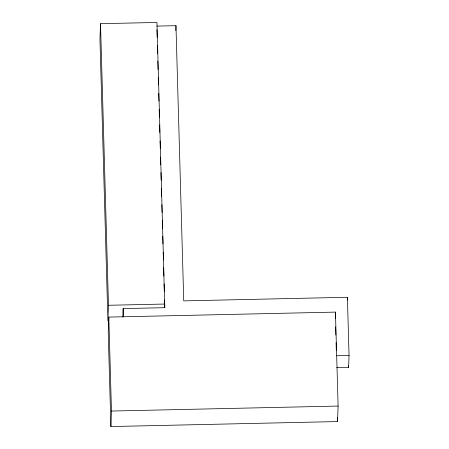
<?xml version="1.0" encoding="UTF-8"?>
<svg xmlns="http://www.w3.org/2000/svg" width="449" height="449" viewBox="0 0 449 449"><rect width="100%" height="100%" fill="white"/><g stroke="black" fill="none" stroke-linecap="round" stroke-linejoin="round"><path stroke-width="0.67" d="M100.52 23.69L99.953 39.198L107.906 320.782L108.473 305.281L100.52 23.69L156.959 22.45L164.777 307.683L123.149 308.603L122.841 316.972M108.81 317.089L108.237 332.597L110.892 426.55L337.536 421.566L338.103 406.059L335.448 312.106L108.81 317.089L111.459 411.048L110.892 426.55M175.789 30.56L175.969 25.677L156.824 26.098M335.448 312.106L335.392 318.509M347.301 300.067L347.408 297.277L183.742 300.881L175.969 25.677M336.711 367.585L348.615 367.327L349.047 355.468L347.408 297.277M108.473 305.281L164.912 304.035M336.441 355.748L349.047 355.468M111.459 411.048L338.103 406.059M348.576 365.924L348.615 367.327M335.627 326.788L335.858 335.061M336.071 342.643L336.29 350.231M337.412 417.362L337.536 421.566M156.926 29.6L157.139 37.306M157.38 45.714L157.599 53.414M157.812 61.12L158.054 69.528M158.267 77.234L158.486 84.94M158.722 93.341L158.94 101.047M159.182 109.455L159.395 117.161M159.614 124.861L159.833 132.567M160.069 140.975L160.287 148.681M160.523 157.083L160.742 164.789M160.961 172.495L161.18 180.201M161.416 188.608L161.634 196.308M161.87 204.716L162.089 212.422M162.308 220.128L162.544 228.53M162.763 236.236L162.976 243.942M163.217 252.349L163.436 260.055M163.649 267.761L163.891 276.163M164.104 283.869L164.323 291.575M164.559 299.983L164.777 307.683M123.149 308.603L123.385 316.938"/></g></svg>
